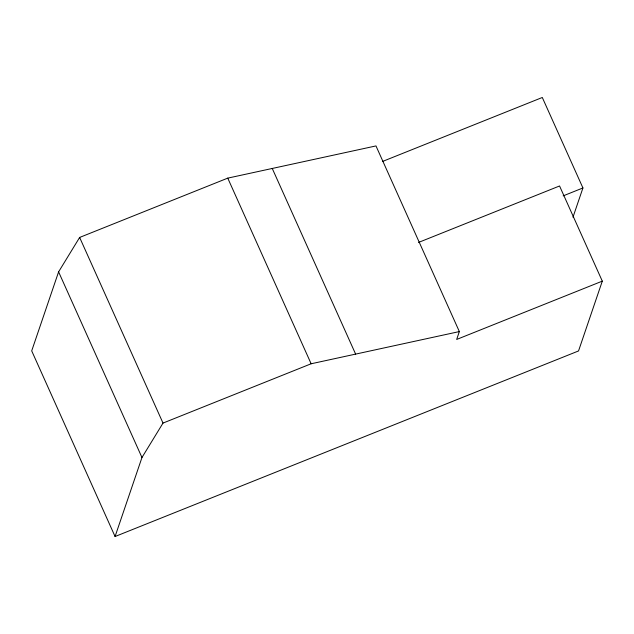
<?xml version="1.0" encoding="UTF-8"?>
<svg xmlns="http://www.w3.org/2000/svg" width="634" height="634" viewBox="0 0 634 634"><rect width="100%" height="100%" fill="white"/><g stroke="black" fill="none" stroke-linecap="round" stroke-linejoin="round"><path stroke-width="0.95" d="M602.3 281.139L456.67 339.452L459.349 331.574L375.978 145.923L227.757 178.13L79.638 237.441L58.597 271.867L31.7 350.871L115.071 536.515L578.533 350.951L602.3 281.139L559.56 185.976L418.503 242.45M115.071 536.515L141.968 457.51L163.009 423.084L311.136 363.773L459.349 331.574M572.977 217.208L582.931 187.957L542.3 97.485L382.532 161.456M563.174 195.874L582.931 187.957M272.255 168.462L355.626 354.105M227.757 178.13L311.136 363.773M79.638 237.441L163.009 423.084M58.597 271.867L141.968 457.51"/></g></svg>
